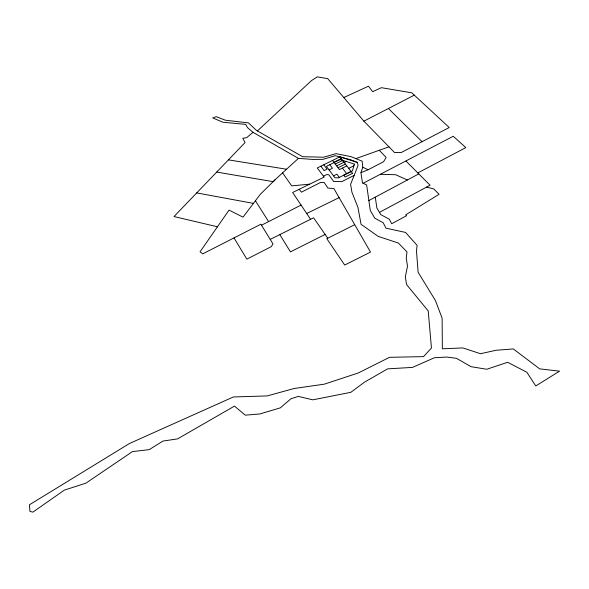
<?xml version="1.0" encoding="UTF-8"?>
<svg xmlns="http://www.w3.org/2000/svg" width="589" height="589" viewBox="0 0 589 589"><rect width="100%" height="100%" fill="white"/><g stroke="black" fill="none" stroke-linecap="round" stroke-linejoin="round"><path stroke-width="0.88" d="M362.78 167.232L360.939 172.761L362.471 182.973L366.652 184.931L370.282 210.501L374.803 218.202L383.203 222.76L385.95 228.164L405.534 232.427L417.1 245.348L416.489 251.076L418.109 272.243L435.433 300.567L442.111 318.17L442.354 348.806L462.851 347.922L480.528 353.717L496.144 350.249L513.306 348.946L539.715 368.876L559.55 371.151L535.747 385.964L526.846 372.241L507.659 362.294L486.742 369.259L471.06 366.689L456.475 358.326L446.565 357.044L434.439 357.751L412.484 367.396L387.636 368.854L364.562 382.121L350.823 392.318L312.803 399.835L298.306 396.404L290.951 398.775L280.335 407.853L259.801 413.971L245.282 415.164L234.481 406.093L177.569 438.893L162.932 441.073L149.201 449.65L132.444 451.601L85.891 483.171L64.356 490.122L32.881 512.128L29.943 511.407L29.45 504.78L129.565 443.451L233.377 396.964L267.222 395.918L294.22 388.482L324.348 384.161L358.421 372.925L389.52 357.317L423.513 356.632L431.45 348.011L428.218 310.948L406.543 284.524L405.335 276.845L407.5 266.184L406.248 258.004L406.992 251.878L398.304 243.007L378.175 236.38L361.05 224.306L357.921 207.291L351.95 192.279L350.595 184.328L358.046 165.546L357.42 162.431L350.197 159.612L335.237 155.71L322.912 159.347L312.545 159.428L298.417 158.36L253.012 132.319L247.549 127.666L245.709 124.375L222.819 122.203L212.688 117.903L216.215 116.666L225.396 120.208L248.47 122.895L256.443 130.39L302.613 156.696L323.582 157.219L335.958 153.663L350.956 156.615L362.183 161.209L362.78 167.232L368.125 169.757L383.601 161.695L386.134 157.425L379.287 150.269M298.417 158.36L275.048 179.778L260.257 194.377L243.021 217.15L229.047 210.096L200.039 251.827L202.8 253.83L260.89 224.21L273.002 243.949L271.293 246.644L246.843 259.153L234.01 237.919M275.048 179.778L273.149 181.655L216.715 172.076M257.393 130.935L311.5 80.583L317.257 76.872L327.705 78.631L363.884 121.15L394.549 152.558L401.175 152.551L449.223 127.533L411.807 92.826L381.363 87.687L372.653 91.693L368.5 86.2L343.792 97.538M253.012 132.319L246.732 137.605L242.823 138.29L245.053 142.567L173.998 216.553L217.665 226.824M375.259 197.153L376.886 208.042L379.471 212.371L430.08 185.226L406.012 161.069M368.876 200.569L418.794 173.895M417.807 172.908L465.818 147.611L453.28 136.25L363.111 183.267M363.884 121.15L414.317 95.146M261.545 225.197L301.082 205.09M354.136 175.397L341.856 181.603L333.713 181.537L328.876 174.793L326.799 174.543L323.471 176.17M327.742 238.236L325.121 234.437L290.443 251.856L279.827 234.606M354.711 224.681L326.829 238.7L344.705 265.057L370.51 252.099L333.897 188.561L327.918 188.068L324.244 182.561L320.769 182.362L301.377 192.183L299.219 189.275M270.226 239.384L313.591 217.797L325.121 234.437M333.897 162.255L341.186 158.655M335.274 164.066L342.577 160.458M336.658 165.884L343.976 162.269M329.082 169.927L332.454 168.263L329.766 164.684M346.214 161.474L344.182 162.476L342.474 160.267M338.049 167.718L345.39 164.088M333.499 175.861L336.901 174.175L339.316 177.392M348.717 168.336L353.915 165.767M306.707 213.49L339.124 197.624M360.976 172.643L368.125 169.757M355.852 158.618L388.946 146.823M309.726 184.151L291.71 185.881L282.587 172.871M380.811 174.307L395.602 174.712L407.374 179.998M228.436 159.869L286.556 169.234M196.704 192.912L253.439 203.389M426.554 187.118L433.718 188.878L439.099 194.282L405.63 214.897L406.638 215.684L391.692 223.732L389.366 219.241L380.84 214.668L379.471 212.371M357.42 162.431L339.868 156.829L317.243 167.99L324.171 177.09L292.645 192.485L310.587 219.292M388.409 108.501L422.041 141.684M351.177 171.524L346.833 165.907L339.448 169.558L332.527 160.451M339.794 156.865L346.803 165.921M342.423 168.086L346.678 173.652M323.788 164.758L327.042 169.131L324.105 170.574L320.872 166.194M255.412 200.775L268.599 221.611M354.401 164.103L352.413 170.913L338.41 177.834L334.964 177.812L326.409 166.341L340.199 159.538L354.401 164.103M352.539 173.328L345.11 177.009L343.681 175.132L351.125 171.451L352.539 173.328"/></g></svg>
